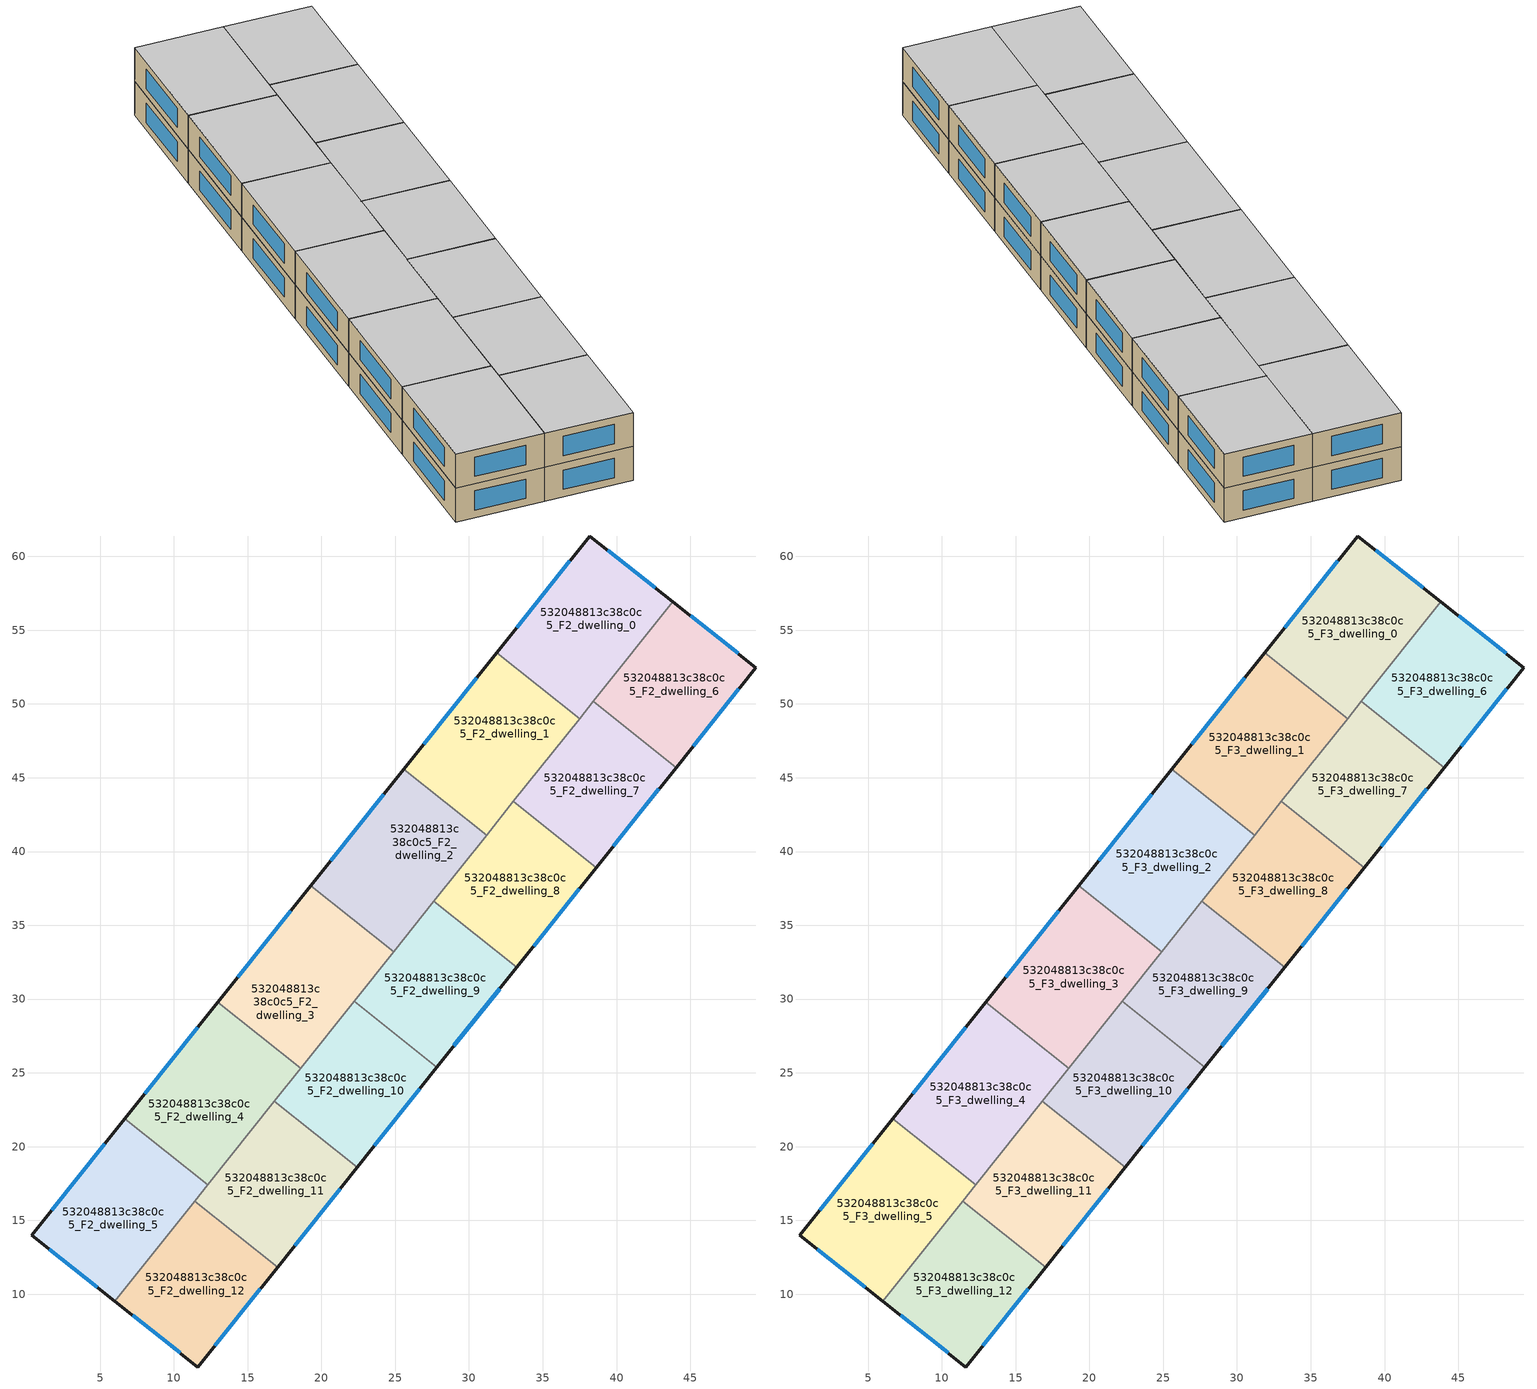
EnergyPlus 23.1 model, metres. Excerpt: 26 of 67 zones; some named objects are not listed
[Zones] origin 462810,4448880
532048813c38c0c5_F2_dwelling_0
 floor to 532048813c38c0c5_F1_dwelling_0 (EU_floor_Construction): 43.81,56.93 38.4,50.14 32.79,54.62 38.19,61.38 z6
 floor to 532048813c38c0c5_F1_dwelling_1 (EU_floor_Construction): 38.4,50.14 37.49,49.01 31.89,53.49 32.79,54.62 z6
 wall outside (EU_wall_Construction): 43.81,56.93 38.19,61.38 31.89,53.49 z6:9
 wall to 532048813c38c0c5_F2_dwelling_1 (EU_wall_Construction): 31.89,53.49 37.49,49.01 z6:9
 wall to 532048813c38c0c5_F2_dwelling_6 (EU_wall_Construction): 38.42,50.17 43.81,56.93 z6:9
 wall to 532048813c38c0c5_F2_dwelling_7 (EU_wall_Construction): 37.49,49.01 38.42,50.17 z6:9
 window (EU_Window_Construction): 42.61,57.89 39.4,60.43 / 36.84,59.69 33.24,55.18 z6.64:8.36
532048813c38c0c5_F2_dwelling_1
 floor adiabatic (EU_floor_Construction): 37.49,49.01 32.99,43.36 27.38,47.84 31.89,53.49 z6
 floor to 532048813c38c0c5_F1_dwelling_2 (EU_floor_Construction): 32.99,43.36 31.19,41.1 25.58,45.58 27.38,47.84 z6
 wall outside (EU_wall_Construction): 31.89,53.49 25.58,45.58 z6:9
 wall to 532048813c38c0c5_F2_dwelling_2 (EU_wall_Construction): 25.58,45.58 31.19,41.1 z6:9
 wall to 532048813c38c0c5_F2_dwelling_7 (EU_wall_Construction): 33.02,43.4 37.49,49.01 z6:9
 wall to 532048813c38c0c5_F2_dwelling_8 (EU_wall_Construction): 31.19,41.1 33.02,43.4 z6:9
 window (EU_Window_Construction): 30.53,51.79 26.93,47.27 z6.64:8.36
532048813c38c0c5_F2_dwelling_10
 floor to 532048813c38c0c5_F1_dwelling_11 (EU_floor_Construction): 27.83,25.37 22.42,18.6 16.81,23.08 22.21,29.85 z6
 wall outside (EU_wall_Construction): 22.42,18.6 27.83,25.37 z6:9
 wall to 532048813c38c0c5_F2_dwelling_9 (EU_wall_Construction): 27.83,25.37 22.21,29.85 z6:9
 wall to 532048813c38c0c5_F2_dwelling_11 (EU_wall_Construction): 16.81,23.08 22.42,18.6 z6:9
 wall to 532048813c38c0c5_F2_dwelling_3 (EU_wall_Construction): 22.21,29.85 18.58,25.3 z6:9
 wall to 532048813c38c0c5_F2_dwelling_4 (EU_wall_Construction): 18.58,25.3 16.81,23.08 z6:9
 window (EU_Window_Construction): 23.58,20.05 26.67,23.92 z6.64:8.36
532048813c38c0c5_F2_dwelling_11
 floor to 532048813c38c0c5_F1_dwelling_12 (EU_floor_Construction): 22.42,18.6 17.02,11.83 11.41,16.3 16.81,23.08 z6
 wall outside (EU_wall_Construction): 17.02,11.83 22.42,18.6 z6:9
 wall to 532048813c38c0c5_F2_dwelling_12 (EU_wall_Construction): 11.41,16.3 17.02,11.83 z6:9
 wall to 532048813c38c0c5_F2_dwelling_4 (EU_wall_Construction): 16.81,23.08 12.28,17.4 z6:9
 wall to 532048813c38c0c5_F2_dwelling_5 (EU_wall_Construction): 12.28,17.4 11.41,16.3 z6:9
 window (EU_Window_Construction): 18.18,13.28 21.27,17.15 z6.64:8.36
532048813c38c0c5_F2_dwelling_12
 floor to 532048813c38c0c5_F1_dwelling_13 (EU_floor_Construction): 17.02,11.83 11.63,5.06 6,9.52 11.41,16.3 z6
 wall outside (EU_wall_Construction): 6,9.52 11.63,5.06 17.02,11.83 z6:9
 wall to 532048813c38c0c5_F2_dwelling_5 (EU_wall_Construction): 11.41,16.3 6,9.52 z6:9
 window (EU_Window_Construction): 12.78,6.51 15.87,10.38 / 7.2,8.57 10.42,6.02 z6.64:8.36
532048813c38c0c5_F2_dwelling_2
 floor to 532048813c38c0c5_F1_dwelling_3 (EU_floor_Construction): 27.58,36.59 24.88,33.2 19.27,37.68 21.97,41.06 z6
 floor adiabatic (EU_floor_Construction): 31.19,41.1 24.88,33.2 27.58,36.59 21.97,41.06 25.58,45.58 z6
 wall outside (EU_wall_Construction): 25.58,45.58 19.27,37.68 z6:9
 wall to 532048813c38c0c5_F2_dwelling_3 (EU_wall_Construction): 19.27,37.68 24.88,33.2 z6:9
 wall to 532048813c38c0c5_F2_dwelling_8 (EU_wall_Construction): 27.61,36.62 31.19,41.1 z6:9
 wall to 532048813c38c0c5_F2_dwelling_9 (EU_wall_Construction): 24.88,33.2 27.61,36.62 z6:9
 window (EU_Window_Construction): 24.23,43.89 20.62,39.37 z6.64:8.36
532048813c38c0c5_F2_dwelling_3
 floor to 532048813c38c0c5_F1_dwelling_3 (EU_floor_Construction): 24.88,33.2 22.18,29.81 16.57,34.29 19.27,37.68 z6
 floor adiabatic (EU_floor_Construction): 22.18,29.81 18.58,25.3 12.97,29.78 16.57,34.29 z6
 wall outside (EU_wall_Construction): 19.27,37.68 12.97,29.78 z6:9
 wall to 532048813c38c0c5_F2_dwelling_4 (EU_wall_Construction): 12.97,29.78 18.58,25.3 z6:9
 wall to 532048813c38c0c5_F2_dwelling_9 (EU_wall_Construction): 22.21,29.85 24.88,33.2 z6:9
 window (EU_Window_Construction): 17.92,35.99 14.32,31.47 z6.64:8.36
532048813c38c0c5_F2_dwelling_4
 floor to 532048813c38c0c5_F1_dwelling_5 (EU_floor_Construction): 16.78,23.04 12.28,17.41 6.66,21.89 11.16,27.52 z6
 floor to 532048813c38c0c5_F1_dwelling_4 (EU_floor_Construction): 18.58,25.3 16.78,23.04 11.16,27.52 12.97,29.78 z6
 wall outside (EU_wall_Construction): 12.97,29.78 6.66,21.89 z6:9
 wall to 532048813c38c0c5_F2_dwelling_5 (EU_wall_Construction): 6.66,21.89 12.28,17.41 z6:9
 window (EU_Window_Construction): 11.62,28.09 8.01,23.58 z6.64:8.36
532048813c38c0c5_F2_dwelling_5
 floor to 532048813c38c0c5_F1_dwelling_5 (EU_floor_Construction): 12.28,17.41 11.38,16.28 5.76,20.76 6.66,21.89 z6
 floor to 532048813c38c0c5_F1_dwelling_6 (EU_floor_Construction): 11.38,16.28 6,9.52 0.36,13.99 5.76,20.76 z6
 wall outside (EU_wall_Construction): 6.66,21.89 0.36,13.99 6,9.52 z6:9
 window (EU_Window_Construction): 1.57,13.03 4.79,10.48 / 5.31,20.2 1.71,15.68 z6.64:8.36
532048813c38c0c5_F2_dwelling_6
 floor to 532048813c38c0c5_F1_dwelling_7 (EU_floor_Construction): 49.44,52.47 44.03,45.69 38.42,50.17 43.81,56.93 z6
 wall outside (EU_wall_Construction): 44.03,45.69 49.44,52.47 43.81,56.93 z6:9
 wall to 532048813c38c0c5_F2_dwelling_7 (EU_wall_Construction): 38.42,50.17 44.03,45.69 z6:9
 window (EU_Window_Construction): 48.24,53.43 45.02,55.98 / 45.19,47.14 48.28,51.02 z6.64:8.36
532048813c38c0c5_F2_dwelling_7
 floor to 532048813c38c0c5_F1_dwelling_8 (EU_floor_Construction): 44.03,45.69 38.63,38.92 33.02,43.39 38.42,50.17 z6
 wall outside (EU_wall_Construction): 38.63,38.92 44.03,45.69 z6:9
 wall to 532048813c38c0c5_F2_dwelling_8 (EU_wall_Construction): 33.02,43.39 38.63,38.92 z6:9
 window (EU_Window_Construction): 39.79,40.37 42.88,44.24 z6.64:8.36
532048813c38c0c5_F2_dwelling_8
 floor to 532048813c38c0c5_F1_dwelling_9 (EU_floor_Construction): 38.63,38.92 33.23,32.14 27.61,36.62 33.02,43.39 z6
 wall outside (EU_wall_Construction): 33.23,32.14 38.63,38.92 z6:9
 wall to 532048813c38c0c5_F2_dwelling_9 (EU_wall_Construction): 27.61,36.62 33.23,32.14 z6:9
 window (EU_Window_Construction): 34.39,33.59 37.47,37.47 z6.64:8.36
532048813c38c0c5_F2_dwelling_9
 floor to 532048813c38c0c5_F1_dwelling_10 (EU_floor_Construction): 33.23,32.14 27.83,25.37 22.21,29.85 27.61,36.62 z6
 wall outside (EU_wall_Construction): 27.83,25.37 33.23,32.14 z6:9
 window (EU_Window_Construction): 28.98,26.82 32.07,30.69 z6.64:8.36
532048813c38c0c5_F3_dwelling_0
 floor to 532048813c38c0c5_F2_dwelling_0 (EU_floor_Construction): 43.81,56.93 37.49,49.01 31.89,53.49 38.19,61.38 z9
 wall outside (EU_wall_Construction): 43.81,56.93 38.19,61.38 31.89,53.49 z9:12
 wall to 532048813c38c0c5_F3_dwelling_1 (EU_wall_Construction): 31.89,53.49 37.49,49.01 z9:12
 wall to 532048813c38c0c5_F3_dwelling_6 (EU_wall_Construction): 38.42,50.17 43.81,56.93 z9:12
 wall to 532048813c38c0c5_F3_dwelling_7 (EU_wall_Construction): 37.49,49.01 38.42,50.17 z9:12
 window (EU_Window_Construction): 42.61,57.89 39.4,60.43 / 36.84,59.69 33.24,55.18 z9.64:11.36
 ceiling to 532048813c38c0c5_F4_dwelling_0 (EU_floor_Construction): 37.49,49.01 43.81,56.93 38.19,61.38 31.89,53.49 z12
532048813c38c0c5_F3_dwelling_1
 floor to 532048813c38c0c5_F2_dwelling_1 (EU_floor_Construction): 37.49,49.01 31.19,41.1 25.58,45.58 31.89,53.49 z9
 wall outside (EU_wall_Construction): 31.89,53.49 25.58,45.58 z9:12
 wall to 532048813c38c0c5_F3_dwelling_2 (EU_wall_Construction): 25.58,45.58 31.19,41.1 z9:12
 wall to 532048813c38c0c5_F3_dwelling_7 (EU_wall_Construction): 33.02,43.4 37.49,49.01 z9:12
 wall to 532048813c38c0c5_F3_dwelling_8 (EU_wall_Construction): 31.19,41.1 33.02,43.4 z9:12
 window (EU_Window_Construction): 30.53,51.79 26.93,47.27 z9.64:11.36
 ceiling to 532048813c38c0c5_F4_dwelling_1 (EU_floor_Construction): 31.19,41.1 37.49,49.01 31.89,53.49 25.58,45.58 z12
532048813c38c0c5_F3_dwelling_10
 floor to 532048813c38c0c5_F2_dwelling_10 (EU_floor_Construction): 27.83,25.37 22.42,18.6 16.81,23.08 22.21,29.85 z9
 wall outside (EU_wall_Construction): 22.42,18.6 27.83,25.37 z9:12
 wall to 532048813c38c0c5_F3_dwelling_9 (EU_wall_Construction): 27.83,25.37 22.21,29.85 z9:12
 wall to 532048813c38c0c5_F3_dwelling_11 (EU_wall_Construction): 16.81,23.08 22.42,18.6 z9:12
 wall to 532048813c38c0c5_F3_dwelling_3 (EU_wall_Construction): 22.21,29.85 18.58,25.3 z9:12
 wall to 532048813c38c0c5_F3_dwelling_4 (EU_wall_Construction): 18.58,25.3 16.81,23.08 z9:12
 window (EU_Window_Construction): 23.58,20.05 26.67,23.92 z9.64:11.36
 ceiling to 532048813c38c0c5_F4_dwelling_10 (EU_floor_Construction): 22.42,18.6 27.83,25.37 22.21,29.85 16.81,23.08 z12
532048813c38c0c5_F3_dwelling_11
 floor to 532048813c38c0c5_F2_dwelling_11 (EU_floor_Construction): 22.42,18.6 17.02,11.83 11.41,16.3 16.81,23.08 z9
 wall outside (EU_wall_Construction): 17.02,11.83 22.42,18.6 z9:12
 wall to 532048813c38c0c5_F3_dwelling_12 (EU_wall_Construction): 11.41,16.3 17.02,11.83 z9:12
 wall to 532048813c38c0c5_F3_dwelling_4 (EU_wall_Construction): 16.81,23.08 12.28,17.4 z9:12
 wall to 532048813c38c0c5_F3_dwelling_5 (EU_wall_Construction): 12.28,17.4 11.41,16.3 z9:12
 window (EU_Window_Construction): 18.18,13.28 21.27,17.15 z9.64:11.36
 ceiling to 532048813c38c0c5_F4_dwelling_11 (EU_floor_Construction): 17.02,11.83 22.42,18.6 16.81,23.08 11.41,16.3 z12
532048813c38c0c5_F3_dwelling_12
 floor to 532048813c38c0c5_F2_dwelling_12 (EU_floor_Construction): 17.02,11.83 11.63,5.06 6,9.52 11.41,16.3 z9
 wall outside (EU_wall_Construction): 6,9.52 11.63,5.06 17.02,11.83 z9:12
 wall to 532048813c38c0c5_F3_dwelling_5 (EU_wall_Construction): 11.41,16.3 6,9.52 z9:12
 window (EU_Window_Construction): 12.78,6.51 15.87,10.38 / 7.2,8.57 10.42,6.02 z9.64:11.36
 ceiling to 532048813c38c0c5_F4_dwelling_12 (EU_floor_Construction): 11.63,5.06 17.02,11.83 11.41,16.3 6,9.52 z12
532048813c38c0c5_F3_dwelling_2
 floor to 532048813c38c0c5_F2_dwelling_2 (EU_floor_Construction): 31.19,41.1 24.88,33.2 19.27,37.68 25.58,45.58 z9
 wall outside (EU_wall_Construction): 25.58,45.58 19.27,37.68 z9:12
 wall to 532048813c38c0c5_F3_dwelling_3 (EU_wall_Construction): 19.27,37.68 24.88,33.2 z9:12
 wall to 532048813c38c0c5_F3_dwelling_8 (EU_wall_Construction): 27.61,36.62 31.19,41.1 z9:12
 wall to 532048813c38c0c5_F3_dwelling_9 (EU_wall_Construction): 24.88,33.2 27.61,36.62 z9:12
 window (EU_Window_Construction): 24.23,43.89 20.62,39.37 z9.64:11.36
 ceiling to 532048813c38c0c5_F4_dwelling_2 (EU_floor_Construction): 24.88,33.2 31.19,41.1 25.58,45.58 19.27,37.68 z12
532048813c38c0c5_F3_dwelling_3
 floor to 532048813c38c0c5_F2_dwelling_3 (EU_floor_Construction): 24.88,33.2 18.58,25.3 12.97,29.78 19.27,37.68 z9
 wall outside (EU_wall_Construction): 19.27,37.68 12.97,29.78 z9:12
 wall to 532048813c38c0c5_F3_dwelling_4 (EU_wall_Construction): 12.97,29.78 18.58,25.3 z9:12
 wall to 532048813c38c0c5_F3_dwelling_9 (EU_wall_Construction): 22.21,29.85 24.88,33.2 z9:12
 window (EU_Window_Construction): 17.92,35.99 14.32,31.47 z9.64:11.36
 ceiling to 532048813c38c0c5_F4_dwelling_3 (EU_floor_Construction): 18.58,25.3 24.88,33.2 19.27,37.68 12.97,29.78 z12
532048813c38c0c5_F3_dwelling_4
 floor to 532048813c38c0c5_F2_dwelling_4 (EU_floor_Construction): 18.58,25.3 12.28,17.41 6.66,21.89 12.97,29.78 z9
 wall outside (EU_wall_Construction): 12.97,29.78 6.66,21.89 z9:12
 wall to 532048813c38c0c5_F3_dwelling_5 (EU_wall_Construction): 6.66,21.89 12.28,17.41 z9:12
 window (EU_Window_Construction): 11.62,28.09 8.01,23.58 z9.64:11.36
 ceiling to 532048813c38c0c5_F4_dwelling_4 (EU_floor_Construction): 12.28,17.41 18.58,25.3 12.97,29.78 6.66,21.89 z12
532048813c38c0c5_F3_dwelling_5
 floor to 532048813c38c0c5_F2_dwelling_5 (EU_floor_Construction): 12.28,17.41 6,9.52 0.36,13.99 6.66,21.89 z9
 wall outside (EU_wall_Construction): 6.66,21.89 0.36,13.99 6,9.52 z9:12
 window (EU_Window_Construction): 1.57,13.03 4.79,10.48 / 5.31,20.2 1.71,15.68 z9.64:11.36
 ceiling to 532048813c38c0c5_F4_dwelling_5 (EU_floor_Construction): 6,9.52 12.28,17.41 6.66,21.89 0.36,13.99 z12
532048813c38c0c5_F3_dwelling_6
 floor to 532048813c38c0c5_F2_dwelling_6 (EU_floor_Construction): 49.44,52.47 44.03,45.69 38.42,50.17 43.81,56.93 z9
 wall outside (EU_wall_Construction): 44.03,45.69 49.44,52.47 43.81,56.93 z9:12
 wall to 532048813c38c0c5_F3_dwelling_7 (EU_wall_Construction): 38.42,50.17 44.03,45.69 z9:12
 window (EU_Window_Construction): 48.24,53.43 45.02,55.98 / 45.19,47.14 48.28,51.02 z9.64:11.36
 ceiling to 532048813c38c0c5_F4_dwelling_6 (EU_floor_Construction): 44.03,45.69 49.44,52.47 43.81,56.93 38.42,50.17 z12
532048813c38c0c5_F3_dwelling_7
 floor to 532048813c38c0c5_F2_dwelling_7 (EU_floor_Construction): 44.03,45.69 38.63,38.92 33.02,43.39 38.42,50.17 z9
 wall outside (EU_wall_Construction): 38.63,38.92 44.03,45.69 z9:12
 wall to 532048813c38c0c5_F3_dwelling_8 (EU_wall_Construction): 33.02,43.39 38.63,38.92 z9:12
 window (EU_Window_Construction): 39.79,40.37 42.88,44.24 z9.64:11.36
 ceiling to 532048813c38c0c5_F4_dwelling_7 (EU_floor_Construction): 38.63,38.92 44.03,45.69 38.42,50.17 33.02,43.39 z12
532048813c38c0c5_F3_dwelling_8
 floor to 532048813c38c0c5_F2_dwelling_8 (EU_floor_Construction): 38.63,38.92 33.23,32.14 27.61,36.62 33.02,43.39 z9
 wall outside (EU_wall_Construction): 33.23,32.14 38.63,38.92 z9:12
 wall to 532048813c38c0c5_F3_dwelling_9 (EU_wall_Construction): 27.61,36.62 33.23,32.14 z9:12
 window (EU_Window_Construction): 34.39,33.59 37.47,37.47 z9.64:11.36
 ceiling to 532048813c38c0c5_F4_dwelling_8 (EU_floor_Construction): 33.23,32.14 38.63,38.92 33.02,43.39 27.61,36.62 z12
532048813c38c0c5_F3_dwelling_9
 floor to 532048813c38c0c5_F2_dwelling_9 (EU_floor_Construction): 33.23,32.14 27.83,25.37 22.21,29.85 27.61,36.62 z9
 wall outside (EU_wall_Construction): 27.83,25.37 33.23,32.14 z9:12
 window (EU_Window_Construction): 28.98,26.82 32.07,30.69 z9.64:11.36
 ceiling to 532048813c38c0c5_F4_dwelling_9 (EU_floor_Construction): 27.83,25.37 33.23,32.14 27.61,36.62 22.21,29.85 z12
[Building]
EU S2 Campaign: North Axis=0; Terrain=City; Solar Distribution=FullExterior
[Site:Location]
Yerevan-Zvartnots.Intl.AP: Latitude=40.15; Longitude=44.383; Time Zone=4; Elevation=854
[SizingPeriod:WeatherFileDays]
AnnualSizingPeriod: Begin Month=1; Begin Day of Month=1; End Month=12; End Day of Month=31; Day of Week for Start Day=Monday; Use Weather File Daylight Saving Period=No; Use Weather File Rain and Snow Indicators=No
[MATERIAL]
EU_InternalMass_Material: Roughness=MediumRough; Thickness=0.1; Conductivity=1; Density=1800; Specific Heat=900; Thermal Absorptance=0.9; Solar Absorptance=0.7; Visible Absorptance=0.7
[MATERIAL:NOMASS] Roughness=MediumRough; Thermal Absorptance=0.9; Solar Absorptance=0.7; Visible Absorptance=0.7
Name | Thermal Resistance
EU_wall_NoMass | 1.05043
EU_floor_NoMass | 0.478065
[WINDOWMATERIAL:SIMPLEGLAZINGSYSTEM]
EU_Window_SimpleGlazing: UFactor=2.5566; Solar Heat Gain Coefficient=0.75; Visible Transmittance=0.75
[CONSTRUCTION]
EU_wall_Construction: EU_wall_NoMass
EU_floor_Construction: EU_floor_NoMass
EU_Window_Construction: EU_Window_SimpleGlazing
EU_InternalMass_Construction: EU_InternalMass_Material
[ZONE] Type=1; Multiplier=1; Ceiling Height=autocalculate; Floor Area=autocalculate; Part of Total Floor Area=Yes
Name | Volume
532048813c38c0c5_F2_dwelling_0; 532048813c38c0c5_F3_dwelling_0 | 217.778
532048813c38c0c5_F2_dwelling_1; 532048813c38c0c5_F3_dwelling_1 | 217.762
532048813c38c0c5_F2_dwelling_10; 532048813c38c0c5_F3_dwelling_10 | 186.677
532048813c38c0c5_F2_dwelling_11; 532048813c38c0c5_F3_dwelling_11; 532048813c38c0c5_F2_dwelling_9; 532048813c38c0c5_F3_dwelling_9 | 186.661
532048813c38c0c5_F2_dwelling_12; 532048813c38c0c5_F3_dwelling_12 | 186.691
532048813c38c0c5_F2_dwelling_2; 532048813c38c0c5_F3_dwelling_2 | 217.78
532048813c38c0c5_F2_dwelling_3; 532048813c38c0c5_F3_dwelling_3 | 217.776
532048813c38c0c5_F2_dwelling_4; 532048813c38c0c5_F3_dwelling_4 | 217.759
532048813c38c0c5_F2_dwelling_5; 532048813c38c0c5_F3_dwelling_5 | 217.791
532048813c38c0c5_F2_dwelling_6; 532048813c38c0c5_F3_dwelling_6 | 186.674
532048813c38c0c5_F2_dwelling_7; 532048813c38c0c5_F3_dwelling_7 | 186.675
532048813c38c0c5_F2_dwelling_8; 532048813c38c0c5_F3_dwelling_8 | 186.657
[INTERNALMASS] Construction=EU_InternalMass_Construction
Name | Zone or ZoneList | Surface Area
532048813c38c0c5_F2_dwelling_0_EU_InternalMass | 532048813c38c0c5_F2_dwelling_0 | 72.5928
532048813c38c0c5_F2_dwelling_1_EU_InternalMass | 532048813c38c0c5_F2_dwelling_1 | 72.5875
532048813c38c0c5_F2_dwelling_2_EU_InternalMass | 532048813c38c0c5_F2_dwelling_2 | 72.5936
532048813c38c0c5_F2_dwelling_3_EU_InternalMass | 532048813c38c0c5_F2_dwelling_3 | 72.5919
532048813c38c0c5_F2_dwelling_4_EU_InternalMass | 532048813c38c0c5_F2_dwelling_4 | 72.59
532048813c38c0c5_F2_dwelling_5_EU_InternalMass | 532048813c38c0c5_F2_dwelling_5 | 72.5968
532048813c38c0c5_F2_dwelling_6_EU_InternalMass | 532048813c38c0c5_F2_dwelling_6 | 62.2249
532048813c38c0c5_F2_dwelling_7_EU_InternalMass | 532048813c38c0c5_F2_dwelling_7 | 62.2249
532048813c38c0c5_F2_dwelling_8_EU_InternalMass | 532048813c38c0c5_F2_dwelling_8 | 62.2193
532048813c38c0c5_F2_dwelling_9_EU_InternalMass | 532048813c38c0c5_F2_dwelling_9 | 62.2203
532048813c38c0c5_F2_dwelling_10_EU_InternalMass | 532048813c38c0c5_F2_dwelling_10 | 62.2261
532048813c38c0c5_F2_dwelling_11_EU_InternalMass | 532048813c38c0c5_F2_dwelling_11 | 62.2204
532048813c38c0c5_F2_dwelling_12_EU_InternalMass | 532048813c38c0c5_F2_dwelling_12 | 62.2306
532048813c38c0c5_F3_dwelling_0_EU_InternalMass | 532048813c38c0c5_F3_dwelling_0 | 72.5928
532048813c38c0c5_F3_dwelling_1_EU_InternalMass | 532048813c38c0c5_F3_dwelling_1 | 72.5875
532048813c38c0c5_F3_dwelling_2_EU_InternalMass | 532048813c38c0c5_F3_dwelling_2 | 72.5936
532048813c38c0c5_F3_dwelling_3_EU_InternalMass | 532048813c38c0c5_F3_dwelling_3 | 72.5919
532048813c38c0c5_F3_dwelling_4_EU_InternalMass | 532048813c38c0c5_F3_dwelling_4 | 72.59
532048813c38c0c5_F3_dwelling_5_EU_InternalMass | 532048813c38c0c5_F3_dwelling_5 | 72.5968
532048813c38c0c5_F3_dwelling_6_EU_InternalMass | 532048813c38c0c5_F3_dwelling_6 | 62.2249
532048813c38c0c5_F3_dwelling_7_EU_InternalMass | 532048813c38c0c5_F3_dwelling_7 | 62.2249
532048813c38c0c5_F3_dwelling_8_EU_InternalMass | 532048813c38c0c5_F3_dwelling_8 | 62.2193
532048813c38c0c5_F3_dwelling_9_EU_InternalMass | 532048813c38c0c5_F3_dwelling_9 | 62.2203
532048813c38c0c5_F3_dwelling_10_EU_InternalMass | 532048813c38c0c5_F3_dwelling_10 | 62.2261
532048813c38c0c5_F3_dwelling_11_EU_InternalMass | 532048813c38c0c5_F3_dwelling_11 | 62.2204
532048813c38c0c5_F3_dwelling_12_EU_InternalMass | 532048813c38c0c5_F3_dwelling_12 | 62.2306
[OTHEREQUIPMENT] Fuel Type=Electricity; Design Level Calculation Method=Watts/Area; Power per Zone Floor Area=1; Fraction Latent=0; Fraction Radiant=0; Fraction Lost=0; Carbon Dioxide Generation Rate=0; EndUse Subcategory=EU_Step8_InternalGains
Name | Zone or ZoneList or Space or SpaceList | Schedule
EU_Step8_InternalGain_532048813c38c0c5_F2_dwelling_0_f000 | 532048813c38c0c5_F2_dwelling_0 | EU_Step8_GainSchedule_532048813c38c0c5_F2_dwelling_0_f000
EU_Step8_InternalGain_532048813c38c0c5_F2_dwelling_1_f000 | 532048813c38c0c5_F2_dwelling_1 | EU_Step8_GainSchedule_532048813c38c0c5_F2_dwelling_1_f000
EU_Step8_InternalGain_532048813c38c0c5_F2_dwelling_2_f000 | 532048813c38c0c5_F2_dwelling_2 | EU_Step8_GainSchedule_532048813c38c0c5_F2_dwelling_2_f000
EU_Step8_InternalGain_532048813c38c0c5_F2_dwelling_3_f000 | 532048813c38c0c5_F2_dwelling_3 | EU_Step8_GainSchedule_532048813c38c0c5_F2_dwelling_3_f000
EU_Step8_InternalGain_532048813c38c0c5_F2_dwelling_4_f000 | 532048813c38c0c5_F2_dwelling_4 | EU_Step8_GainSchedule_532048813c38c0c5_F2_dwelling_4_f000
EU_Step8_InternalGain_532048813c38c0c5_F2_dwelling_5_f000 | 532048813c38c0c5_F2_dwelling_5 | EU_Step8_GainSchedule_532048813c38c0c5_F2_dwelling_5_f000
EU_Step8_InternalGain_532048813c38c0c5_F2_dwelling_6_f000 | 532048813c38c0c5_F2_dwelling_6 | EU_Step8_GainSchedule_532048813c38c0c5_F2_dwelling_6_f000
EU_Step8_InternalGain_532048813c38c0c5_F2_dwelling_7_f000 | 532048813c38c0c5_F2_dwelling_7 | EU_Step8_GainSchedule_532048813c38c0c5_F2_dwelling_7_f000
EU_Step8_InternalGain_532048813c38c0c5_F2_dwelling_8_f000 | 532048813c38c0c5_F2_dwelling_8 | EU_Step8_GainSchedule_532048813c38c0c5_F2_dwelling_8_f000
EU_Step8_InternalGain_532048813c38c0c5_F2_dwelling_9_f000 | 532048813c38c0c5_F2_dwelling_9 | EU_Step8_GainSchedule_532048813c38c0c5_F2_dwelling_9_f000
EU_Step8_InternalGain_532048813c38c0c5_F2_dwelling_10_f000 | 532048813c38c0c5_F2_dwelling_10 | EU_Step8_GainSchedule_532048813c38c0c5_F2_dwelling_10_f000
EU_Step8_InternalGain_532048813c38c0c5_F2_dwelling_11_f000 | 532048813c38c0c5_F2_dwelling_11 | EU_Step8_GainSchedule_532048813c38c0c5_F2_dwelling_11_f000
EU_Step8_InternalGain_532048813c38c0c5_F2_dwelling_12_f000 | 532048813c38c0c5_F2_dwelling_12 | EU_Step8_GainSchedule_532048813c38c0c5_F2_dwelling_12_f000
EU_Step8_InternalGain_532048813c38c0c5_F3_dwelling_0_f000 | 532048813c38c0c5_F3_dwelling_0 | EU_Step8_GainSchedule_532048813c38c0c5_F3_dwelling_0_f000
EU_Step8_InternalGain_532048813c38c0c5_F3_dwelling_1_f000 | 532048813c38c0c5_F3_dwelling_1 | EU_Step8_GainSchedule_532048813c38c0c5_F3_dwelling_1_f000
EU_Step8_InternalGain_532048813c38c0c5_F3_dwelling_2_f000 | 532048813c38c0c5_F3_dwelling_2 | EU_Step8_GainSchedule_532048813c38c0c5_F3_dwelling_2_f000
EU_Step8_InternalGain_532048813c38c0c5_F3_dwelling_3_f000 | 532048813c38c0c5_F3_dwelling_3 | EU_Step8_GainSchedule_532048813c38c0c5_F3_dwelling_3_f000
EU_Step8_InternalGain_532048813c38c0c5_F3_dwelling_4_f000 | 532048813c38c0c5_F3_dwelling_4 | EU_Step8_GainSchedule_532048813c38c0c5_F3_dwelling_4_f000
EU_Step8_InternalGain_532048813c38c0c5_F3_dwelling_5_f000 | 532048813c38c0c5_F3_dwelling_5 | EU_Step8_GainSchedule_532048813c38c0c5_F3_dwelling_5_f000
EU_Step8_InternalGain_532048813c38c0c5_F3_dwelling_6_f000 | 532048813c38c0c5_F3_dwelling_6 | EU_Step8_GainSchedule_532048813c38c0c5_F3_dwelling_6_f000
EU_Step8_InternalGain_532048813c38c0c5_F3_dwelling_7_f000 | 532048813c38c0c5_F3_dwelling_7 | EU_Step8_GainSchedule_532048813c38c0c5_F3_dwelling_7_f000
EU_Step8_InternalGain_532048813c38c0c5_F3_dwelling_8_f000 | 532048813c38c0c5_F3_dwelling_8 | EU_Step8_GainSchedule_532048813c38c0c5_F3_dwelling_8_f000
EU_Step8_InternalGain_532048813c38c0c5_F3_dwelling_9_f000 | 532048813c38c0c5_F3_dwelling_9 | EU_Step8_GainSchedule_532048813c38c0c5_F3_dwelling_9_f000
EU_Step8_InternalGain_532048813c38c0c5_F3_dwelling_10_f000 | 532048813c38c0c5_F3_dwelling_10 | EU_Step8_GainSchedule_532048813c38c0c5_F3_dwelling_10_f000
EU_Step8_InternalGain_532048813c38c0c5_F3_dwelling_11_f000 | 532048813c38c0c5_F3_dwelling_11 | EU_Step8_GainSchedule_532048813c38c0c5_F3_dwelling_11_f000
EU_Step8_InternalGain_532048813c38c0c5_F3_dwelling_12_f000 | 532048813c38c0c5_F3_dwelling_12 | EU_Step8_GainSchedule_532048813c38c0c5_F3_dwelling_12_f000
[ZONEVENTILATION:DESIGNFLOWRATE] Schedule=EU_AlwaysOn; Design Flow Rate Calculation Method=AirChanges/Hour; Air Changes per Hour=0.557805; Ventilation Type=Natural; Fan Pressure Rise=0; Fan Total Efficiency=1; Constant Term Coefficient=1; Temperature Term Coefficient=0; Velocity Term Coefficient=0; Velocity Squared Term Coefficient=0; Minimum Indoor Temperature=-100; Maximum Indoor Temperature=100; Delta Temperature=-100; Minimum Outdoor Temperature=-100; Maximum Outdoor Temperature=100; Maximum Wind Speed=40
Name | Zone or ZoneList or Space or SpaceList
EU_ConstantAir_532048813c38c0c5_F2_dwelling_0 | 532048813c38c0c5_F2_dwelling_0
EU_ConstantAir_532048813c38c0c5_F2_dwelling_1 | 532048813c38c0c5_F2_dwelling_1
EU_ConstantAir_532048813c38c0c5_F2_dwelling_2 | 532048813c38c0c5_F2_dwelling_2
EU_ConstantAir_532048813c38c0c5_F2_dwelling_3 | 532048813c38c0c5_F2_dwelling_3
EU_ConstantAir_532048813c38c0c5_F2_dwelling_4 | 532048813c38c0c5_F2_dwelling_4
EU_ConstantAir_532048813c38c0c5_F2_dwelling_5 | 532048813c38c0c5_F2_dwelling_5
EU_ConstantAir_532048813c38c0c5_F2_dwelling_6 | 532048813c38c0c5_F2_dwelling_6
EU_ConstantAir_532048813c38c0c5_F2_dwelling_7 | 532048813c38c0c5_F2_dwelling_7
EU_ConstantAir_532048813c38c0c5_F2_dwelling_8 | 532048813c38c0c5_F2_dwelling_8
EU_ConstantAir_532048813c38c0c5_F2_dwelling_9 | 532048813c38c0c5_F2_dwelling_9
EU_ConstantAir_532048813c38c0c5_F2_dwelling_10 | 532048813c38c0c5_F2_dwelling_10
EU_ConstantAir_532048813c38c0c5_F2_dwelling_11 | 532048813c38c0c5_F2_dwelling_11
EU_ConstantAir_532048813c38c0c5_F2_dwelling_12 | 532048813c38c0c5_F2_dwelling_12
EU_ConstantAir_532048813c38c0c5_F3_dwelling_0 | 532048813c38c0c5_F3_dwelling_0
EU_ConstantAir_532048813c38c0c5_F3_dwelling_1 | 532048813c38c0c5_F3_dwelling_1
EU_ConstantAir_532048813c38c0c5_F3_dwelling_2 | 532048813c38c0c5_F3_dwelling_2
EU_ConstantAir_532048813c38c0c5_F3_dwelling_3 | 532048813c38c0c5_F3_dwelling_3
EU_ConstantAir_532048813c38c0c5_F3_dwelling_4 | 532048813c38c0c5_F3_dwelling_4
EU_ConstantAir_532048813c38c0c5_F3_dwelling_5 | 532048813c38c0c5_F3_dwelling_5
EU_ConstantAir_532048813c38c0c5_F3_dwelling_6 | 532048813c38c0c5_F3_dwelling_6
EU_ConstantAir_532048813c38c0c5_F3_dwelling_7 | 532048813c38c0c5_F3_dwelling_7
EU_ConstantAir_532048813c38c0c5_F3_dwelling_8 | 532048813c38c0c5_F3_dwelling_8
EU_ConstantAir_532048813c38c0c5_F3_dwelling_9 | 532048813c38c0c5_F3_dwelling_9
EU_ConstantAir_532048813c38c0c5_F3_dwelling_10 | 532048813c38c0c5_F3_dwelling_10
EU_ConstantAir_532048813c38c0c5_F3_dwelling_11 | 532048813c38c0c5_F3_dwelling_11
EU_ConstantAir_532048813c38c0c5_F3_dwelling_12 | 532048813c38c0c5_F3_dwelling_12
[HVACTEMPLATE:ZONE:IDEALLOADSAIRSYSTEM] System Availability Schedule=EU_AlwaysOn; Maximum Heating Supply Air Temperature=50; Minimum Cooling Supply Air Temperature=13; Maximum Heating Supply Air Humidity Ratio=0.0156; Minimum Cooling Supply Air Humidity Ratio=0.0077; Heating Limit=NoLimit; Cooling Limit=NoLimit; Heating Availability Schedule=EU_AlwaysOn; Cooling Availability Schedule=EU_CoolingOff; Dehumidification Control Type=ConstantSensibleHeatRatio; Cooling Sensible Heat Ratio=0.7; Dehumidification Setpoint=60; Humidification Control Type=None; Humidification Setpoint=30; Outdoor Air Method=None; Outdoor Air Flow Rate per Person=0.00944; Outdoor Air Flow Rate per Zone Floor Area=0; Outdoor Air Flow Rate per Zone=0; Demand Controlled Ventilation Type=None; Outdoor Air Economizer Type=NoEconomizer; Heat Recovery Type=None; Sensible Heat Recovery Effectiveness=0.7; Latent Heat Recovery Effectiveness=0.65
Name | Template Thermostat
532048813c38c0c5_F2_dwelling_0 | EU_HeatOnly_532048813c38c0c5_F2_dwelling_0
532048813c38c0c5_F2_dwelling_1 | EU_HeatOnly_532048813c38c0c5_F2_dwelling_1
532048813c38c0c5_F2_dwelling_2 | EU_HeatOnly_532048813c38c0c5_F2_dwelling_2
532048813c38c0c5_F2_dwelling_3 | EU_HeatOnly_532048813c38c0c5_F2_dwelling_3
532048813c38c0c5_F2_dwelling_4 | EU_HeatOnly_532048813c38c0c5_F2_dwelling_4
532048813c38c0c5_F2_dwelling_5 | EU_HeatOnly_532048813c38c0c5_F2_dwelling_5
532048813c38c0c5_F2_dwelling_6 | EU_HeatOnly_532048813c38c0c5_F2_dwelling_6
532048813c38c0c5_F2_dwelling_7 | EU_HeatOnly_532048813c38c0c5_F2_dwelling_7
532048813c38c0c5_F2_dwelling_8 | EU_HeatOnly_532048813c38c0c5_F2_dwelling_8
532048813c38c0c5_F2_dwelling_9 | EU_HeatOnly_532048813c38c0c5_F2_dwelling_9
532048813c38c0c5_F2_dwelling_10 | EU_HeatOnly_532048813c38c0c5_F2_dwelling_10
532048813c38c0c5_F2_dwelling_11 | EU_HeatOnly_532048813c38c0c5_F2_dwelling_11
532048813c38c0c5_F2_dwelling_12 | EU_HeatOnly_532048813c38c0c5_F2_dwelling_12
532048813c38c0c5_F3_dwelling_0 | EU_HeatOnly_532048813c38c0c5_F3_dwelling_0
532048813c38c0c5_F3_dwelling_1 | EU_HeatOnly_532048813c38c0c5_F3_dwelling_1
532048813c38c0c5_F3_dwelling_2 | EU_HeatOnly_532048813c38c0c5_F3_dwelling_2
532048813c38c0c5_F3_dwelling_3 | EU_HeatOnly_532048813c38c0c5_F3_dwelling_3
532048813c38c0c5_F3_dwelling_4 | EU_HeatOnly_532048813c38c0c5_F3_dwelling_4
532048813c38c0c5_F3_dwelling_5 | EU_HeatOnly_532048813c38c0c5_F3_dwelling_5
532048813c38c0c5_F3_dwelling_6 | EU_HeatOnly_532048813c38c0c5_F3_dwelling_6
532048813c38c0c5_F3_dwelling_7 | EU_HeatOnly_532048813c38c0c5_F3_dwelling_7
532048813c38c0c5_F3_dwelling_8 | EU_HeatOnly_532048813c38c0c5_F3_dwelling_8
532048813c38c0c5_F3_dwelling_9 | EU_HeatOnly_532048813c38c0c5_F3_dwelling_9
532048813c38c0c5_F3_dwelling_10 | EU_HeatOnly_532048813c38c0c5_F3_dwelling_10
532048813c38c0c5_F3_dwelling_11 | EU_HeatOnly_532048813c38c0c5_F3_dwelling_11
532048813c38c0c5_F3_dwelling_12 | EU_HeatOnly_532048813c38c0c5_F3_dwelling_12
[SIZING:ZONE] Zone Cooling Design Supply Air Temperature Input Method=SupplyAirTemperature; Zone Cooling Design Supply Air Temperature=13; Zone Heating Design Supply Air Temperature Input Method=SupplyAirTemperature; Zone Heating Design Supply Air Temperature=50; Zone Cooling Design Supply Air Humidity Ratio=0.008; Zone Heating Design Supply Air Humidity Ratio=0.008; Cooling Design Air Flow Method=DesignDay; Cooling Design Air Flow Rate=0; Cooling Minimum Air Flow per Zone Floor Area=0.000762; Cooling Minimum Air Flow=0; Cooling Minimum Air Flow Fraction=0.2; Heating Design Air Flow Method=DesignDay; Heating Design Air Flow Rate=0; Heating Maximum Air Flow per Zone Floor Area=0.002032; Heating Maximum Air Flow=0.141576; Heating Maximum Air Flow Fraction=0.3; Account for Dedicated Outdoor Air System=No; Dedicated Outdoor Air System Control Strategy=NeutralSupplyAir; Dedicated Outdoor Air Low Setpoint Temperature for Design=autosize; Dedicated Outdoor Air High Setpoint Temperature for Design=autosize; Zone Load Sizing Method=Sensible Load Only No Latent Load; Zone Latent Cooling Design Supply Air Humidity Ratio Input Method=HumidityRatioDifference; Zone Cooling Design Supply Air Humidity Ratio Difference=0.005; Zone Latent Heating Design Supply Air Humidity Ratio Input Method=HumidityRatioDifference; Zone Humidification Design Supply Air Humidity Ratio Difference=0.005
532048813c38c0c5_F2_dwelling_0; 532048813c38c0c5_F2_dwelling_1; 532048813c38c0c5_F2_dwelling_2; 532048813c38c0c5_F2_dwelling_3; 532048813c38c0c5_F2_dwelling_4; 532048813c38c0c5_F2_dwelling_5; 532048813c38c0c5_F2_dwelling_6; 532048813c38c0c5_F2_dwelling_7; 532048813c38c0c5_F2_dwelling_8; 532048813c38c0c5_F2_dwelling_9; 532048813c38c0c5_F2_dwelling_10; 532048813c38c0c5_F2_dwelling_11; 532048813c38c0c5_F2_dwelling_12; 532048813c38c0c5_F3_dwelling_0; 532048813c38c0c5_F3_dwelling_1; 532048813c38c0c5_F3_dwelling_2; 532048813c38c0c5_F3_dwelling_3; 532048813c38c0c5_F3_dwelling_4; 532048813c38c0c5_F3_dwelling_5; 532048813c38c0c5_F3_dwelling_6; 532048813c38c0c5_F3_dwelling_7; 532048813c38c0c5_F3_dwelling_8; 532048813c38c0c5_F3_dwelling_9; 532048813c38c0c5_F3_dwelling_10; 532048813c38c0c5_F3_dwelling_11; 532048813c38c0c5_F3_dwelling_12
[SCHEDULE:CONSTANT]
Name | Hourly Value
EU_AlwaysOn | 1
EU_CoolingOff | 0
[SCHEDULE:FILE] Column Number=1; Rows to Skip at Top=0; Number of Hours of Data=8760; Column Separator=Comma; Interpolate to Timestep=No; Minutes per Item=60; Adjust Schedule for Daylight Savings=Yes
Name | File
EU_Step8_GainSchedule_532048813c38c0c5_F2_dwelling_0_f000 | ../../schedules/532048813c38c0c5/532048813c38c0c5_F2_dwelling_0_f000_gain.csv
EU_Step8_GainSchedule_532048813c38c0c5_F2_dwelling_1_f000 | ../../schedules/532048813c38c0c5/532048813c38c0c5_F2_dwelling_1_f000_gain.csv
EU_Step8_GainSchedule_532048813c38c0c5_F2_dwelling_2_f000 | ../../schedules/532048813c38c0c5/532048813c38c0c5_F2_dwelling_2_f000_gain.csv
EU_Step8_GainSchedule_532048813c38c0c5_F2_dwelling_3_f000 | ../../schedules/532048813c38c0c5/532048813c38c0c5_F2_dwelling_3_f000_gain.csv
EU_Step8_GainSchedule_532048813c38c0c5_F2_dwelling_4_f000 | ../../schedules/532048813c38c0c5/532048813c38c0c5_F2_dwelling_4_f000_gain.csv
EU_Step8_GainSchedule_532048813c38c0c5_F2_dwelling_5_f000 | ../../schedules/532048813c38c0c5/532048813c38c0c5_F2_dwelling_5_f000_gain.csv
EU_Step8_GainSchedule_532048813c38c0c5_F2_dwelling_6_f000 | ../../schedules/532048813c38c0c5/532048813c38c0c5_F2_dwelling_6_f000_gain.csv
EU_Step8_GainSchedule_532048813c38c0c5_F2_dwelling_7_f000 | ../../schedules/532048813c38c0c5/532048813c38c0c5_F2_dwelling_7_f000_gain.csv
EU_Step8_GainSchedule_532048813c38c0c5_F2_dwelling_8_f000 | ../../schedules/532048813c38c0c5/532048813c38c0c5_F2_dwelling_8_f000_gain.csv
EU_Step8_GainSchedule_532048813c38c0c5_F2_dwelling_9_f000 | ../../schedules/532048813c38c0c5/532048813c38c0c5_F2_dwelling_9_f000_gain.csv
EU_Step8_GainSchedule_532048813c38c0c5_F2_dwelling_10_f000 | ../../schedules/532048813c38c0c5/532048813c38c0c5_F2_dwelling_10_f000_gain.csv
EU_Step8_GainSchedule_532048813c38c0c5_F2_dwelling_11_f000 | ../../schedules/532048813c38c0c5/532048813c38c0c5_F2_dwelling_11_f000_gain.csv
EU_Step8_GainSchedule_532048813c38c0c5_F2_dwelling_12_f000 | ../../schedules/532048813c38c0c5/532048813c38c0c5_F2_dwelling_12_f000_gain.csv
EU_Step8_GainSchedule_532048813c38c0c5_F3_dwelling_0_f000 | ../../schedules/532048813c38c0c5/532048813c38c0c5_F3_dwelling_0_f000_gain.csv
EU_Step8_GainSchedule_532048813c38c0c5_F3_dwelling_1_f000 | ../../schedules/532048813c38c0c5/532048813c38c0c5_F3_dwelling_1_f000_gain.csv
EU_Step8_GainSchedule_532048813c38c0c5_F3_dwelling_2_f000 | ../../schedules/532048813c38c0c5/532048813c38c0c5_F3_dwelling_2_f000_gain.csv
EU_Step8_GainSchedule_532048813c38c0c5_F3_dwelling_3_f000 | ../../schedules/532048813c38c0c5/532048813c38c0c5_F3_dwelling_3_f000_gain.csv
EU_Step8_GainSchedule_532048813c38c0c5_F3_dwelling_4_f000 | ../../schedules/532048813c38c0c5/532048813c38c0c5_F3_dwelling_4_f000_gain.csv
EU_Step8_GainSchedule_532048813c38c0c5_F3_dwelling_5_f000 | ../../schedules/532048813c38c0c5/532048813c38c0c5_F3_dwelling_5_f000_gain.csv
EU_Step8_GainSchedule_532048813c38c0c5_F3_dwelling_6_f000 | ../../schedules/532048813c38c0c5/532048813c38c0c5_F3_dwelling_6_f000_gain.csv
EU_Step8_GainSchedule_532048813c38c0c5_F3_dwelling_7_f000 | ../../schedules/532048813c38c0c5/532048813c38c0c5_F3_dwelling_7_f000_gain.csv
EU_Step8_GainSchedule_532048813c38c0c5_F3_dwelling_8_f000 | ../../schedules/532048813c38c0c5/532048813c38c0c5_F3_dwelling_8_f000_gain.csv
EU_Step8_GainSchedule_532048813c38c0c5_F3_dwelling_9_f000 | ../../schedules/532048813c38c0c5/532048813c38c0c5_F3_dwelling_9_f000_gain.csv
EU_Step8_GainSchedule_532048813c38c0c5_F3_dwelling_10_f000 | ../../schedules/532048813c38c0c5/532048813c38c0c5_F3_dwelling_10_f000_gain.csv
EU_Step8_GainSchedule_532048813c38c0c5_F3_dwelling_11_f000 | ../../schedules/532048813c38c0c5/532048813c38c0c5_F3_dwelling_11_f000_gain.csv
EU_Step8_GainSchedule_532048813c38c0c5_F3_dwelling_12_f000 | ../../schedules/532048813c38c0c5/532048813c38c0c5_F3_dwelling_12_f000_gain.csv
